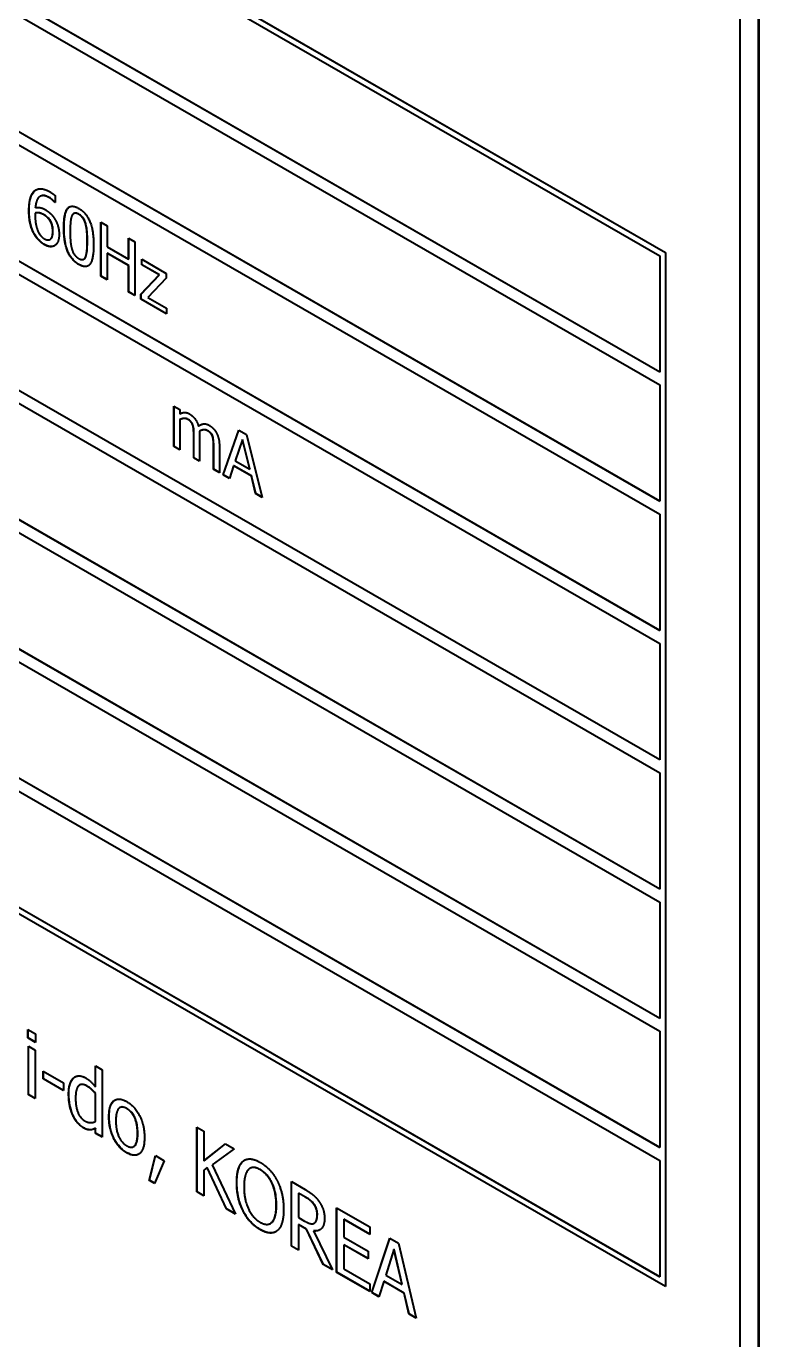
# Model space of a CAD drawing. Header units: millimetres. Extents: x 0 to 4205, y 0 to 2970.
# Drawn here: x 3819.51 to 3833.41, y 2325.42 to 2350.35 of the extents above; entities that cross this region are included whole.
import ezdxf

# ---------------------------------------------------------------- set-up
doc = ezdxf.new("R2010")
doc.units = ezdxf.units.MM
doc.header["$LTSCALE"] = 5
doc.layers.add('가시적인 것(ISO)', color=3, linetype='Continuous', lineweight=40)
doc.layers.add('가시적인 좁은 것(ISO)', color=3, linetype='Continuous', lineweight=35)

msp = doc.modelspace()

# ---------------------------------------------------------------- linework, layer by layer
at = {"layer": '가시적인 것(ISO)'}
for p, q in [((3799.1128, 2364.7848), (3831.6397, 2346.0538)), ((3799.1163, 2364.7868), (3831.6432, 2346.0558)), ((3799.2188, 2364.6011), (3831.5336, 2345.9922)), ((3831.5336, 2343.7849), (3799.2188, 2362.3937)), ((3799.2224, 2362.3957), (3831.5336, 2343.7889)), ((3799.2188, 2362.1484), (3831.5336, 2343.5396)), ((3831.5336, 2341.3322), (3799.2188, 2359.9411)), ((3799.2224, 2359.9431), (3831.5336, 2341.3363)), ((3799.2188, 2359.6958), (3831.5336, 2341.087)), ((3831.5336, 2338.8796), (3799.2188, 2357.4884)), ((3799.2224, 2357.4905), (3831.5336, 2338.8837)), ((3833.4075, 2316.4217), (3833.4075, 2357.299)), ((3833.411, 2357.3011), (3833.411, 2316.4237)), ((3799.2188, 2357.2432), (3831.5336, 2338.6343)), ((3833.0539, 2357.1281), (3833.0539, 2316.9997)), ((3831.5336, 2336.4269), (3799.2188, 2355.0358)), ((3799.2224, 2355.0378), (3831.5336, 2336.431)), ((3799.2188, 2354.7905), (3831.5336, 2336.1817)), ((3831.5336, 2333.9743), (3799.2188, 2352.5831)), ((3799.2224, 2352.5852), (3831.5336, 2333.9784)), ((3799.2188, 2352.3379), (3831.5336, 2333.729)), ((3831.5336, 2331.5217), (3799.2188, 2350.1305)), ((3799.2224, 2350.1325), (3831.5336, 2331.5257)), ((3799.2188, 2349.8852), (3831.5336, 2331.2764)), ((3831.5336, 2329.069), (3799.2188, 2347.6779)), ((3799.2224, 2347.6799), (3831.5336, 2329.0731)), ((3799.2188, 2347.4326), (3831.5336, 2328.8238)), ((3819.7724, 2347.1186), (3819.7689, 2347.1166)), ((3820.0546, 2347.1324), (3820.0546, 2347.0007)), ((3819.6835, 2346.8061), (3819.68, 2346.8041)), ((3820.0531, 2347.0057), (3820.0496, 2347.0036)), ((3820.0546, 2347.0007), (3820.0496, 2347.0036)), ((3820.0546, 2347.0048), (3820.0531, 2347.0057)), ((3819.9543, 2346.6709), (3819.9507, 2346.6688)), ((3820.4119, 2346.7922), (3820.4083, 2346.7901)), ((3820.9242, 2345.6048), (3820.9242, 2346.6267)), ((3820.9242, 2346.6267), (3821.0416, 2346.5591)), ((3820.9277, 2345.6068), (3820.9277, 2346.6247)), ((3821.0416, 2346.5591), (3821.0416, 2346.1582)), ((3821.4485, 2345.924), (3821.4485, 2346.3248)), ((3821.4485, 2346.3248), (3821.5659, 2346.2571)), ((3821.452, 2345.926), (3821.452, 2346.3227)), ((3819.9623, 2346.3018), (3819.9588, 2346.2998)), ((3821.0416, 2346.1582), (3821.4485, 2345.924)), ((3821.5659, 2346.2571), (3821.5659, 2345.2352)), ((3820.6016, 2345.9271), (3820.5981, 2345.925)), ((3821.0452, 2346.0394), (3821.0416, 2346.0373)), ((3821.4485, 2345.803), (3821.0416, 2346.0373)), ((3821.0416, 2346.0373), (3821.0416, 2345.5371)), ((3821.452, 2345.8051), (3821.0452, 2346.0394)), ((3821.452, 2345.926), (3821.4485, 2345.924)), ((3821.6992, 2345.8193), (3821.6992, 2345.9253)), ((3821.6992, 2345.9253), (3822.1655, 2345.6568)), ((3821.7027, 2345.8214), (3821.6992, 2345.8193)), ((3822.0315, 2345.6279), (3821.6992, 2345.8193)), ((3821.7027, 2345.8214), (3821.7027, 2345.9233)), ((3822.0351, 2345.63), (3821.7027, 2345.8214)), ((3831.5336, 2345.9922), (3831.5336, 2343.7849)), ((3831.6432, 2346.0558), (3831.6397, 2346.0538)), ((3831.6397, 2346.0538), (3831.6397, 2326.4327)), ((3831.6432, 2346.0558), (3831.6432, 2326.4347)), ((3820.9277, 2345.6068), (3820.9242, 2345.6048)), ((3821.0416, 2345.5371), (3820.9242, 2345.6048)), ((3821.0416, 2345.5412), (3820.9277, 2345.6068)), ((3821.452, 2345.8051), (3821.4485, 2345.803)), ((3821.4485, 2345.3028), (3821.4485, 2345.803)), ((3821.452, 2345.3049), (3821.452, 2345.8051)), ((3821.6848, 2345.2628), (3822.0315, 2345.6279)), ((3821.6884, 2345.2648), (3822.0351, 2345.63)), ((3822.1655, 2345.5649), (3821.8174, 2345.1989)), ((3822.0351, 2345.63), (3822.0315, 2345.6279)), ((3822.1655, 2345.6568), (3822.1655, 2345.5649)), ((3831.6397, 2326.4327), (3799.1128, 2345.1637)), ((3831.5336, 2326.6164), (3799.2188, 2345.2252)), ((3799.2224, 2345.2273), (3831.5336, 2326.6205)), ((3821.452, 2345.3049), (3821.4485, 2345.3028)), ((3821.5659, 2345.2352), (3821.4485, 2345.3028)), ((3821.5659, 2345.2393), (3821.452, 2345.3049)), ((3821.6884, 2345.2648), (3821.6848, 2345.2628)), ((3821.6848, 2345.1667), (3821.6848, 2345.2628)), ((3821.6884, 2345.1688), (3821.6848, 2345.1667)), ((3822.1719, 2344.8862), (3821.6848, 2345.1667)), ((3821.6884, 2345.1688), (3821.6884, 2345.2648)), ((3822.1719, 2344.8903), (3821.6884, 2345.1688)), ((3821.8174, 2345.1989), (3822.1719, 2344.9947)), ((3822.1719, 2344.9947), (3822.1719, 2344.8862)), ((3831.5336, 2343.5396), (3831.5336, 2341.3322)), ((3822.3102, 2342.3714), (3822.3102, 2343.1382)), ((3822.3102, 2343.1382), (3822.4219, 2343.0739)), ((3822.3137, 2342.3734), (3822.3137, 2343.1362)), ((3822.4219, 2343.0739), (3822.4219, 2342.9894)), ((3822.4254, 2342.8822), (3822.4219, 2342.8801)), ((3822.4219, 2342.8801), (3822.4219, 2342.307)), ((3822.6711, 2342.7796), (3822.6676, 2342.7776)), ((3822.6862, 2342.1548), (3822.6862, 2342.5987)), ((3822.6897, 2342.1569), (3822.6897, 2342.6008)), ((3822.78, 2342.7608), (3822.7765, 2342.7588)), ((3822.7993, 2342.6644), (3822.7958, 2342.6623)), ((3822.7979, 2342.5957), (3822.7979, 2342.0905)), ((3823.2442, 2341.8335), (3823.5421, 2342.6839)), ((3823.2477, 2341.8356), (3823.5445, 2342.6825)), ((3823.5421, 2342.6839), (3823.6868, 2342.6005)), ((3823.6868, 2342.6005), (3823.9848, 2341.407)), ((3822.3137, 2342.3734), (3822.3102, 2342.3714)), ((3822.4219, 2342.307), (3822.3102, 2342.3714)), ((3822.4219, 2342.3111), (3822.3137, 2342.3734)), ((3823.0472, 2342.563), (3823.0436, 2342.561)), ((3823.0622, 2341.9383), (3823.0622, 2342.3822)), ((3823.0658, 2341.9403), (3823.0658, 2342.3842)), ((3823.174, 2342.3791), (3823.174, 2341.8739)), ((3823.6116, 2342.5047), (3823.4755, 2342.1019)), ((3823.6152, 2342.5068), (3823.6116, 2342.5047)), ((3823.7484, 2341.9448), (3823.6116, 2342.5047)), ((3823.752, 2341.9468), (3823.6152, 2342.5068)), ((3822.6897, 2342.1569), (3822.6862, 2342.1548)), ((3822.7979, 2342.0905), (3822.6862, 2342.1548)), ((3822.7979, 2342.0946), (3822.6897, 2342.1569)), ((3823.4755, 2342.1019), (3823.7484, 2341.9448)), ((3823.0658, 2341.9403), (3823.0622, 2341.9383)), ((3823.174, 2341.8739), (3823.0622, 2341.9383)), ((3823.174, 2341.878), (3823.0658, 2341.9403)), ((3823.2477, 2341.8356), (3823.2442, 2341.8335)), ((3823.3631, 2341.765), (3823.2442, 2341.8335)), ((3823.3642, 2341.7685), (3823.2477, 2341.8356)), ((3823.4433, 2342.0046), (3823.3631, 2341.765)), ((3823.4468, 2342.0066), (3823.4433, 2342.0046)), ((3823.7807, 2341.8103), (3823.4433, 2342.0046)), ((3823.7842, 2341.8123), (3823.4468, 2342.0066)), ((3823.752, 2341.9468), (3823.7484, 2341.9448)), ((3823.7842, 2341.8123), (3823.7807, 2341.8103)), ((3823.8609, 2341.4784), (3823.7807, 2341.8103)), ((3823.8644, 2341.4804), (3823.7842, 2341.8123)), ((3823.8644, 2341.4804), (3823.8609, 2341.4784)), ((3823.9848, 2341.407), (3823.8609, 2341.4784)), ((3823.9836, 2341.4118), (3823.8644, 2341.4804)), ((3831.5336, 2341.087), (3831.5336, 2338.8796)), ((3831.5336, 2338.6343), (3831.5336, 2336.4269)), ((3831.5336, 2336.1817), (3831.5336, 2333.9743)), ((3831.5336, 2333.729), (3831.5336, 2331.5217)), ((3819.5402, 2331.1497), (3819.5402, 2331.3107)), ((3819.5402, 2331.3107), (3819.6846, 2331.2275)), ((3819.5437, 2331.1517), (3819.5402, 2331.1497)), ((3819.6846, 2331.0665), (3819.5402, 2331.1497)), ((3819.5437, 2331.1517), (3819.5437, 2331.3086)), ((3819.6846, 2331.0706), (3819.5437, 2331.1517)), ((3819.6846, 2331.2275), (3819.6846, 2331.0665)), ((3831.5336, 2331.2764), (3831.5336, 2329.069)), ((3819.5479, 2330.0719), (3819.5479, 2330.9922)), ((3819.5479, 2330.9922), (3819.6751, 2330.9189)), ((3819.5514, 2330.074), (3819.5514, 2330.9901)), ((3819.6751, 2330.9189), (3819.6751, 2329.9987)), ((3820.8192, 2330.2233), (3820.8192, 2330.6209)), ((3820.8192, 2330.6209), (3820.9464, 2330.5476)), ((3820.8227, 2330.2254), (3820.8227, 2330.6188)), ((3819.8307, 2330.3712), (3819.8307, 2330.5203)), ((3819.8307, 2330.5203), (3820.2123, 2330.3005)), ((3819.8342, 2330.3732), (3819.8307, 2330.3712)), ((3820.2123, 2330.1514), (3819.8307, 2330.3712)), ((3819.8342, 2330.3732), (3819.8342, 2330.5182)), ((3820.2123, 2330.1555), (3819.8342, 2330.3732)), ((3820.9464, 2330.5476), (3820.9464, 2329.2666)), ((3820.2123, 2330.3005), (3820.2123, 2330.1514)), ((3820.5245, 2330.2582), (3820.5209, 2330.2561)), ((3820.8227, 2330.2254), (3820.8192, 2330.2233)), ((3819.5514, 2330.074), (3819.5479, 2330.0719)), ((3819.6751, 2329.9987), (3819.5479, 2330.0719)), ((3819.6751, 2330.0028), (3819.5514, 2330.074)), ((3820.8227, 2330.0972), (3820.8192, 2330.0951)), ((3820.8192, 2329.5635), (3820.8192, 2330.0951)), ((3820.8227, 2329.5655), (3820.8227, 2330.0972)), ((3820.3938, 2329.6863), (3820.3903, 2329.6843)), ((3821.2867, 2329.8293), (3821.2831, 2329.8272)), ((3820.8227, 2329.5655), (3820.8192, 2329.5635)), ((3820.8227, 2329.4353), (3820.8192, 2329.4333)), ((3820.8192, 2329.3399), (3820.8192, 2329.4333)), ((3820.8227, 2329.3419), (3820.8227, 2329.4353)), ((3822.7454, 2328.2306), (3822.7454, 2329.457)), ((3822.7454, 2329.457), (3822.8795, 2329.3797)), ((3822.7489, 2328.2327), (3822.7489, 2329.4549)), ((3822.8795, 2329.3797), (3822.8795, 2328.8153)), ((3820.8227, 2329.3419), (3820.8192, 2329.3399)), ((3820.9464, 2329.2666), (3820.8192, 2329.3399)), ((3820.9464, 2329.2707), (3820.8227, 2329.3419)), ((3822.8795, 2328.8153), (3823.292, 2329.1422)), ((3822.883, 2328.8173), (3823.2926, 2329.1418)), ((3823.292, 2329.1422), (3823.4553, 2329.0481)), ((3821.5483, 2329.0894), (3821.5448, 2329.0874)), ((3821.8403, 2328.4468), (3821.9589, 2328.9181)), ((3821.8438, 2328.4488), (3821.9615, 2328.9166)), ((3821.9589, 2328.9181), (3822.1282, 2328.8206)), ((3823.4553, 2329.0481), (3823.0385, 2328.7406)), ((3822.1282, 2328.8206), (3821.9391, 2328.3898)), ((3822.883, 2328.8173), (3822.8795, 2328.8153)), ((3822.9388, 2328.6897), (3822.8795, 2328.6434)), ((3822.8795, 2328.6434), (3822.8795, 2328.1534)), ((3822.9423, 2328.6917), (3822.9388, 2328.6897)), ((3823.3058, 2327.9079), (3822.9388, 2328.6897)), ((3823.3093, 2327.91), (3822.9423, 2328.6917)), ((3823.0385, 2328.7406), (3823.4794, 2327.8079)), ((3823.6265, 2328.8135), (3823.6229, 2328.8115)), ((3823.7578, 2328.6769), (3823.7543, 2328.6749)), ((3831.5336, 2328.8238), (3831.5336, 2326.6164)), ((3821.8438, 2328.4488), (3821.8403, 2328.4468)), ((3821.9391, 2328.3898), (3821.8403, 2328.4468)), ((3821.9406, 2328.3931), (3821.8438, 2328.4488)), ((3824.5392, 2328.424), (3824.7988, 2328.2745)), ((3824.5392, 2327.1976), (3824.5392, 2328.424)), ((3824.5427, 2327.1997), (3824.5427, 2328.4219)), ((3822.7489, 2328.2327), (3822.7454, 2328.2306)), ((3822.8795, 2328.1534), (3822.7454, 2328.2306)), ((3822.8795, 2328.1575), (3822.7489, 2328.2327)), ((3824.6768, 2328.2077), (3824.6733, 2328.2056)), ((3824.8057, 2328.1294), (3824.6733, 2328.2056)), ((3824.6733, 2328.2056), (3824.6733, 2327.7445)), ((3824.8092, 2328.1314), (3824.6768, 2328.2077)), ((3823.3093, 2327.91), (3823.3058, 2327.9079)), ((3823.4794, 2327.8079), (3823.3058, 2327.9079)), ((3823.4768, 2327.8135), (3823.3093, 2327.91)), ((3825.3987, 2326.7027), (3825.3987, 2327.929)), ((3825.3987, 2327.929), (3826.0288, 2327.5662)), ((3825.4023, 2326.7047), (3825.4023, 2327.927)), ((3824.1449, 2327.6327), (3824.1413, 2327.6307)), ((3824.6733, 2327.7445), (3824.791, 2327.6767)), ((3824.975, 2327.6363), (3824.9715, 2327.6343)), ((3825.5364, 2327.7087), (3825.5328, 2327.7067)), ((3826.0288, 2327.4211), (3825.5328, 2327.7067)), ((3825.5328, 2327.7067), (3825.5328, 2327.3708)), ((3826.0288, 2327.4252), (3825.5364, 2327.7087)), ((3824.6768, 2327.6104), (3824.6733, 2327.6084)), ((3824.8263, 2327.5203), (3824.6733, 2327.6084)), ((3824.6733, 2327.6084), (3824.6733, 2327.1204)), ((3824.8298, 2327.5223), (3824.6768, 2327.6104)), ((3824.8298, 2327.5223), (3824.8263, 2327.5203)), ((3825.1452, 2326.8487), (3824.8263, 2327.5203)), ((3825.1487, 2326.8507), (3824.8298, 2327.5223)), ((3824.9639, 2327.4908), (3824.9604, 2327.4888)), ((3824.9604, 2327.4888), (3825.3188, 2326.7487)), ((3825.5328, 2327.3708), (3825.9952, 2327.1045)), ((3826.0288, 2327.5662), (3826.0288, 2327.4211)), ((3824.5427, 2327.1997), (3824.5392, 2327.1976)), ((3824.6733, 2327.1204), (3824.5392, 2327.1976)), ((3824.6733, 2327.1245), (3824.5427, 2327.1997)), ((3825.5364, 2327.2277), (3825.5328, 2327.2257)), ((3825.9952, 2326.9594), (3825.5328, 2327.2257)), ((3825.5328, 2327.2257), (3825.5328, 2326.7705)), ((3825.9952, 2326.9635), (3825.5364, 2327.2277)), ((3826.0666, 2326.3181), (3826.4061, 2327.3489)), ((3826.0701, 2326.3201), (3826.4085, 2327.3475)), ((3826.4852, 2327.1364), (3826.3305, 2326.6481)), ((3826.4061, 2327.3489), (3826.572, 2327.2534)), ((3826.4887, 2327.1384), (3826.4852, 2327.1364)), ((3826.6408, 2326.4694), (3826.4852, 2327.1364)), ((3826.6443, 2326.4715), (3826.4887, 2327.1384)), ((3826.572, 2327.2534), (3826.9115, 2325.8315)), ((3825.9952, 2327.1045), (3825.9952, 2326.9594)), ((3825.1487, 2326.8507), (3825.1452, 2326.8487)), ((3825.3188, 2326.7487), (3825.1452, 2326.8487)), ((3825.3161, 2326.7543), (3825.1487, 2326.8507)), ((3825.4023, 2326.7047), (3825.3987, 2326.7027)), ((3826.0288, 2326.3399), (3825.3987, 2326.7027)), ((3826.0288, 2326.3439), (3825.4023, 2326.7047)), ((3825.5328, 2326.7705), (3826.0288, 2326.4849)), ((3826.3305, 2326.6481), (3826.6408, 2326.4694)), ((3826.0288, 2326.4849), (3826.0288, 2326.3399)), ((3826.2935, 2326.5303), (3826.2024, 2326.2399)), ((3826.297, 2326.5323), (3826.2935, 2326.5303)), ((3826.6786, 2326.3085), (3826.2935, 2326.5303)), ((3826.6821, 2326.3105), (3826.297, 2326.5323)), ((3826.6443, 2326.4715), (3826.6408, 2326.4694)), ((3831.6432, 2326.4347), (3831.6397, 2326.4327)), ((3826.0701, 2326.3201), (3826.0666, 2326.3181)), ((3826.2024, 2326.2399), (3826.0666, 2326.3181)), ((3826.2035, 2326.2433), (3826.0701, 2326.3201)), ((3826.6821, 2326.3105), (3826.6786, 2326.3085)), ((3826.7697, 2325.9132), (3826.6786, 2326.3085)), ((3826.7732, 2325.9152), (3826.6821, 2326.3105)), ((3826.7732, 2325.9152), (3826.7697, 2325.9132)), ((3826.9115, 2325.8315), (3826.7697, 2325.9132)), ((3826.9104, 2325.8362), (3826.7732, 2325.9152))]:
    msp.add_line(p, q, dxfattribs=at)
for points, degree in [([(3819.5582, 2346.8402), (3819.5582, 2346.9736), (3819.6055, 2347.1608), (3819.6549, 2347.2119)], 2), ([(3819.6549, 2347.2119), (3819.7029, 2347.2621), (3819.8548, 2347.2616), (3819.9543, 2347.2042)], 2), ([(3819.6585, 2347.2139), (3819.6688, 2347.2247), (3819.6801, 2347.2338), (3819.6925, 2347.2411)], 3), ([(3819.9386, 2347.0949), (3819.8283, 2347.1584), (3819.6929, 2347.0641), (3819.68, 2346.9026)], 2), ([(3820.0496, 2347.0036), (3820.0331, 2347.0231), (3819.9729, 2347.0751), (3819.9386, 2347.0949)], 2), ([(3819.9543, 2347.2042), (3819.9837, 2347.1873), (3820.0353, 2347.151), (3820.0546, 2347.1324)], 2), ([(3819.6556, 2346.4065), (3819.6098, 2346.4884), (3819.5582, 2346.7044), (3819.5582, 2346.8402)], 2), ([(3819.68, 2346.9026), (3819.7223, 2346.9122), (3819.8111, 2346.8983), (3819.8641, 2346.8678)], 2), ([(3819.8376, 2346.7696), (3819.796, 2346.7935), (3819.718, 2346.8095), (3819.68, 2346.8041)], 2), ([(3819.8641, 2346.8678), (3819.9156, 2346.8381), (3819.993, 2346.7696), (3820.0353, 2346.7088)], 2), ([(3820.2208, 2346.52), (3820.2208, 2346.7966), (3820.359, 2346.9729), (3820.5037, 2346.8895)], 2), ([(3820.5037, 2346.8895), (3820.6491, 2346.8058), (3820.7859, 2346.462), (3820.7859, 2346.1953)], 2), ([(3819.68, 2346.8041), (3819.6793, 2346.7896), (3819.6778, 2346.7622), (3819.6778, 2346.7407)], 2), ([(3819.6778, 2346.7407), (3819.6778, 2346.6347), (3819.7137, 2346.4841), (3819.7409, 2346.4344)], 2), ([(3819.9507, 2346.6688), (3819.9271, 2346.704), (3819.8684, 2346.7519), (3819.8376, 2346.7696)], 2), ([(3820.0109, 2346.4561), (3820.0109, 2346.5191), (3819.9823, 2346.6209), (3819.9507, 2346.6688)], 2), ([(3820.0353, 2346.7088), (3820.084, 2346.6385), (3820.1312, 2346.4804), (3820.1312, 2346.3926)], 2), ([(3820.3719, 2346.7443), (3820.354, 2346.7025), (3820.3411, 2346.5509), (3820.3411, 2346.4507)], 2), ([(3820.5037, 2346.7761), (3820.4543, 2346.8045), (3820.3905, 2346.7874), (3820.3719, 2346.7443)], 2), ([(3820.6334, 2346.5954), (3820.6154, 2346.6579), (3820.5531, 2346.7476), (3820.5037, 2346.7761)], 2), ([(3820.6656, 2346.2646), (3820.6656, 2346.3698), (3820.6513, 2346.5329), (3820.6334, 2346.5954)], 2), ([(3819.8505, 2346.2015), (3819.791, 2346.2358), (3819.6929, 2346.3387), (3819.6556, 2346.4065)], 2), ([(3819.7409, 2346.4344), (3819.7659, 2346.3877), (3819.8204, 2346.3307), (3819.8512, 2346.3129)], 2), ([(3819.8512, 2346.3129), (3819.9228, 2346.2717), (3820.0109, 2346.3385), (3820.0109, 2346.4561)], 2), ([(3820.1312, 2346.3926), (3820.1312, 2346.314), (3820.0861, 2346.2066), (3820.0482, 2346.1838)], 2), ([(3820.5037, 2345.8254), (3820.3576, 2345.9095), (3820.2208, 2346.2508), (3820.2208, 2346.52)], 2), ([(3820.3411, 2346.4507), (3820.3411, 2346.343), (3820.3526, 2346.1923), (3820.3712, 2346.1253)], 2), ([(3820.0482, 2346.1838), (3820.0088, 2346.1592), (3819.9099, 2346.1673), (3819.8505, 2346.2015)], 2), ([(3820.3712, 2346.1253), (3820.3884, 2346.0624), (3820.4521, 2345.9685), (3820.5037, 2345.9388)], 2), ([(3820.7859, 2346.1953), (3820.7859, 2345.9204), (3820.6477, 2345.7425), (3820.5037, 2345.8254)], 2), ([(3820.6341, 2345.9714), (3820.6513, 2346.012), (3820.6656, 2346.1595), (3820.6656, 2346.2646)], 2), ([(3820.5037, 2345.9388), (3820.5524, 2345.9108), (3820.6162, 2345.9279), (3820.6341, 2345.9714)], 2), ([(3822.4219, 2342.9894), (3822.4656, 2343.0148), (3822.5515, 2343.0208), (3822.6031, 2342.9911)], 2), ([(3822.5745, 2342.885), (3822.5386, 2342.9056), (3822.4591, 2342.8992), (3822.4219, 2342.8801)], 2), ([(3822.6676, 2342.7776), (3822.6561, 2342.8115), (3822.6124, 2342.8632), (3822.5745, 2342.885)], 2), ([(3822.6031, 2342.9911), (3822.6618, 2342.9573), (3822.7528, 2342.8428), (3822.7765, 2342.7588)], 2), ([(3822.6862, 2342.5987), (3822.6862, 2342.6517), (3822.679, 2342.7461), (3822.6676, 2342.7776)], 2), ([(3822.7765, 2342.7588), (3822.8273, 2342.7949), (3822.9233, 2342.8067), (3822.9792, 2342.7745)], 2), ([(3822.78, 2342.7608), (3822.7872, 2342.7659), (3822.7947, 2342.7708), (3822.8024, 2342.7754)], 3), ([(3822.9505, 2342.6685), (3822.9161, 2342.6883), (3822.8373, 2342.6848), (3822.7958, 2342.6623)], 2), ([(3822.7958, 2342.6623), (3822.7965, 2342.6503), (3822.7979, 2342.6172), (3822.7979, 2342.5957)], 2), ([(3823.0436, 2342.561), (3823.0322, 2342.5949), (3822.9885, 2342.6466), (3822.9505, 2342.6685)], 2), ([(3822.9792, 2342.7745), (3823.0221, 2342.7498), (3823.0923, 2342.6787), (3823.1181, 2342.6291)], 2), ([(3823.1181, 2342.6291), (3823.1446, 2342.579), (3823.174, 2342.4578), (3823.174, 2342.3791)], 2), ([(3823.0622, 2342.3822), (3823.0622, 2342.4352), (3823.0551, 2342.5296), (3823.0436, 2342.561)], 2), ([(3820.312, 2330.0851), (3820.312, 2330.2063), (3820.3636, 2330.3535), (3820.4092, 2330.3939)], 2), ([(3820.4092, 2330.3939), (3820.4504, 2330.4297), (3820.5673, 2330.431), (3820.6318, 2330.3939)], 2), ([(3820.4127, 2330.3959), (3820.4195, 2330.4018), (3820.4267, 2330.407), (3820.4343, 2330.4116)], 3), ([(3820.6318, 2330.3939), (3820.6885, 2330.3612), (3820.7727, 2330.2819), (3820.8192, 2330.2233)], 2), ([(3820.6524, 2330.2399), (3820.5544, 2330.2963), (3820.4435, 2330.1813), (3820.4435, 2330.0123)], 2), ([(3820.8192, 2330.0951), (3820.7719, 2330.1502), (3820.6962, 2330.2146), (3820.6524, 2330.2399)], 2), ([(3820.3903, 2329.6843), (3820.3524, 2329.7667), (3820.312, 2329.9688), (3820.312, 2330.0851)], 2), ([(3820.4435, 2330.0123), (3820.4435, 2329.8493), (3820.5286, 2329.6284), (3820.6232, 2329.574)], 2), ([(3821.077, 2329.6515), (3821.077, 2329.8821), (3821.2627, 2330.0305), (3821.4148, 2329.9429)], 2), ([(3821.4148, 2329.9429), (3821.5678, 2329.8548), (3821.7517, 2329.4945), (3821.7517, 2329.2629)], 2), ([(3820.5931, 2329.4442), (3820.5312, 2329.4799), (3820.4264, 2329.6028), (3820.3903, 2329.6843)], 2), ([(3821.4148, 2328.971), (3821.2575, 2329.0616), (3821.077, 2329.4269), (3821.077, 2329.6515)], 2), ([(3821.4148, 2329.8098), (3821.316, 2329.8667), (3821.2085, 2329.7547), (3821.2085, 2329.5758)], 2), ([(3821.6202, 2329.3387), (3821.6202, 2329.5176), (3821.5137, 2329.7528), (3821.4148, 2329.8098)], 2), ([(3820.7169, 2329.4057), (3820.6902, 2329.4052), (3820.6318, 2329.4219), (3820.5931, 2329.4442)], 2), ([(3820.6232, 2329.574), (3820.673, 2329.5453), (3820.7745, 2329.5425), (3820.8192, 2329.5635)], 2), ([(3820.8192, 2329.4333), (3820.7891, 2329.4208), (3820.7461, 2329.4058), (3820.7169, 2329.4057)], 2), ([(3821.2085, 2329.5758), (3821.2085, 2329.4019), (3821.316, 2329.1611), (3821.4148, 2329.1042)], 2), ([(3821.4148, 2329.1042), (3821.5128, 2329.0478), (3821.6202, 2329.1618), (3821.6202, 2329.3387)], 2), ([(3821.7517, 2329.2629), (3821.7517, 2329.0304), (3821.5678, 2328.8829), (3821.4148, 2328.971)], 2), ([(3823.5018, 2328.4082), (3823.5018, 2328.5623), (3823.5645, 2328.7607), (3823.6229, 2328.8115)], 2), ([(3823.6229, 2328.8115), (3823.6814, 2328.8593), (3823.8456, 2328.8492), (3823.947, 2328.7908)], 2), ([(3823.6265, 2328.8135), (3823.6342, 2328.8198), (3823.6423, 2328.8255), (3823.6507, 2328.8305)], 3), ([(3823.7235, 2328.6512), (3823.684, 2328.6114), (3823.641, 2328.4473), (3823.641, 2328.328)], 2), ([(3823.9478, 2328.6492), (3823.8748, 2328.6913), (3823.7656, 2328.6925), (3823.7235, 2328.6512)], 2), ([(3823.947, 2328.7908), (3824.0501, 2328.7314), (3824.2152, 2328.549), (3824.2719, 2328.4378)], 2), ([(3824.1713, 2328.3933), (3824.1309, 2328.4802), (3824.0183, 2328.6086), (3823.9478, 2328.6492)], 2), ([(3823.6221, 2327.8669), (3823.5636, 2327.982), (3823.5018, 2328.2572), (3823.5018, 2328.4082)], 2), ([(3824.2538, 2327.9751), (3824.2538, 2328.0964), (3824.2109, 2328.3089), (3824.1713, 2328.3933)], 2), ([(3824.2719, 2328.4378), (3824.3295, 2328.3231), (3824.3931, 2328.048), (3824.3931, 2327.8949)], 2), ([(3823.641, 2328.328), (3823.641, 2328.0866), (3823.8077, 2327.7341), (3823.9478, 2327.6535)], 2), ([(3824.7988, 2328.2745), (3824.8856, 2328.2245), (3825.0025, 2328.1343), (3825.0549, 2328.0624)], 2), ([(3824.9664, 2327.9951), (3824.938, 2328.0343), (3824.8624, 2328.0967), (3824.8057, 2328.1294)], 2), ([(3823.947, 2327.5128), (3823.8447, 2327.5717), (3823.6814, 2327.7503), (3823.6221, 2327.8669)], 2), ([(3823.9478, 2327.6535), (3824.088, 2327.5728), (3824.2538, 2327.7336), (3824.2538, 2327.9751)], 2), ([(3824.3931, 2327.8949), (3824.3931, 2327.7459), (3824.3312, 2327.54), (3824.2719, 2327.4927)], 2), ([(3825.03, 2327.7955), (3825.03, 2327.8492), (3824.9991, 2327.9495), (3824.9664, 2327.9951)], 2), ([(3825.0549, 2328.0624), (3825.1074, 2327.9905), (3825.1692, 2327.8246), (3825.1692, 2327.7282)], 2), ([(3824.791, 2327.6767), (3824.8486, 2327.6435), (3824.9406, 2327.6154), (3824.9733, 2327.6354)], 2), ([(3825.1692, 2327.7282), (3825.1692, 2327.5941), (3825.0575, 2327.4766), (3824.9604, 2327.4888)], 2), ([(3824.9733, 2327.6354), (3825.0025, 2327.6523), (3825.03, 2327.7319), (3825.03, 2327.7955)], 2), ([(3824.975, 2327.6363), (3824.9756, 2327.6367), (3824.9762, 2327.637), (3824.9768, 2327.6374)], 3), ([(3824.2719, 2327.4927), (3824.21, 2327.4429), (3824.0458, 2327.4559), (3823.947, 2327.5128)], 2)]:
    msp.add_open_spline(points, degree=degree, dxfattribs=at)
for points, knots in [([(3819.5618, 2346.8423), (3819.5618, 2346.957), (3819.5747, 2347.0307), (3819.603, 2347.1337), (3819.6256, 2347.18), (3819.6585, 2347.2139)], [-0.090816667, -0.090816667, -0.090816667, -0.090816667, -0.047716532, -0.047716532, 0, 0, 0, 0]), ([(3819.9421, 2347.0969), (3819.9116, 2347.1145), (3819.8813, 2347.127), (3819.8252, 2347.1358), (3819.8008, 2347.1327), (3819.7769, 2347.1211), (3819.7746, 2347.1199), (3819.7724, 2347.1186)], [-0.102019349, -0.102019349, -0.102019349, -0.102019349, -0.084323123, -0.084323123, -0.067411015, -0.067411015, -0.065566135, -0.065566135, -0.065566135, -0.065566135]), ([(3820.0531, 2347.0057), (3820.037, 2347.0247), (3820.0146, 2347.0442), (3819.9855, 2347.0693), (3819.9638, 2347.0844), (3819.9421, 2347.0969)], [-0.025429793, -0.025429793, -0.025429793, -0.025429793, -0.018432533, -0.018432533, 0, 0, 0, 0]), ([(3819.6592, 2346.4085), (3819.6431, 2346.4372), (3819.6297, 2346.4669), (3819.604, 2346.5351), (3819.5942, 2346.5707), (3819.5677, 2346.6817), (3819.5618, 2346.7671), (3819.5618, 2346.8423)], [-0.08791927, -0.08791927, -0.08791927, -0.08791927, -0.07348254, -0.07348254, -0.0551393, -0.0551393, 0, 0, 0, 0]), ([(3819.8411, 2346.7717), (3819.8136, 2346.7875), (3819.7867, 2346.7982), (3819.7435, 2346.8071), (3819.7168, 2346.8109), (3819.6835, 2346.8061)], [-0.084341573, -0.084341573, -0.084341573, -0.084341573, -0.033207765, -0.033207765, 0, 0, 0, 0]), ([(3820.2243, 2346.522), (3820.2243, 2346.5918), (3820.2276, 2346.6636), (3820.2449, 2346.7753), (3820.2569, 2346.8236), (3820.2868, 2346.8796), (3820.3023, 2346.9021), (3820.3266, 2346.9167)], [-0.21916961, -0.21916961, -0.21916961, -0.21916961, -0.14378473, -0.14378473, -0.08617374, -0.08617374, -0.0565791, -0.0565791, -0.0565791, -0.0565791]), ([(3819.9543, 2346.6709), (3819.9465, 2346.6824), (3819.9382, 2346.6932), (3819.9203, 2346.7132), (3819.9109, 2346.7221), (3819.8815, 2346.7461), (3819.8613, 2346.7601), (3819.8411, 2346.7717)], [-0.033868588, -0.033868588, -0.033868588, -0.033868588, -0.025479803, -0.025479803, -0.017104733, -0.017104733, 0, 0, 0, 0]), ([(3820.0144, 2346.4582), (3820.0144, 2346.4813), (3820.013, 2346.5061), (3820.0048, 2346.5579), (3819.9986, 2346.5789), (3819.983, 2346.6217), (3819.9701, 2346.6468), (3819.9543, 2346.6709)], [-0.038207781, -0.038207781, -0.038207781, -0.038207781, -0.028132292, -0.028132292, -0.017318526, -0.017318526, 0, 0, 0, 0]), ([(3820.5072, 2346.7781), (3820.4963, 2346.7844), (3820.4852, 2346.7898), (3820.4647, 2346.7971), (3820.4552, 2346.7993), (3820.4372, 2346.8004), (3820.4248, 2346.7996), (3820.4119, 2346.7922)], [-0.070296819, -0.070296819, -0.070296819, -0.070296819, -0.052045902, -0.052045902, -0.03550401, -0.03550401, -0.019440911, -0.019440911, -0.019440911, -0.019440911]), ([(3820.6369, 2346.5975), (3820.6324, 2346.6132), (3820.627, 2346.6291), (3820.6144, 2346.659), (3820.6076, 2346.6729), (3820.5862, 2346.7092), (3820.5732, 2346.7244), (3820.5454, 2346.7532), (3820.5262, 2346.7672), (3820.5072, 2346.7781)], [-0.036843378, -0.036843378, -0.036843378, -0.036843378, -0.030810094, -0.030810094, -0.025347601, -0.025347601, -0.016099745, -0.016099745, 0, 0, 0, 0]), ([(3820.6691, 2346.2667), (3820.6691, 2346.3259), (3820.6674, 2346.3912), (3820.6596, 2346.4804), (3820.6538, 2346.5383), (3820.6369, 2346.5975)], [-0.12885654, -0.12885654, -0.12885654, -0.12885654, -0.0389667, -0.0389667, 0, 0, 0, 0]), ([(3819.854, 2346.2036), (3819.8333, 2346.2155), (3819.8127, 2346.2295), (3819.7732, 2346.2615), (3819.7546, 2346.279), (3819.7072, 2346.3312), (3819.6814, 2346.3681), (3819.6592, 2346.4085)], [-0.061655513, -0.061655513, -0.061655513, -0.061655513, -0.044201768, -0.044201768, -0.027707593, -0.027707593, 0, 0, 0, 0]), ([(3819.9623, 2346.3018), (3819.9642, 2346.3029), (3819.966, 2346.304), (3819.9767, 2346.3115), (3819.9897, 2346.3233), (3820.0109, 2346.3805), (3820.0144, 2346.4195), (3820.0144, 2346.4582)], [-0.058946438, -0.058946438, -0.058946438, -0.058946438, -0.05385048, -0.05385048, -0.02841386, -0.02841386, 0, 0, 0, 0]), ([(3820.5072, 2345.8274), (3820.4848, 2345.8403), (3820.4623, 2345.8556), (3820.4204, 2345.8903), (3820.4011, 2345.9091), (3820.357, 2345.9607), (3820.3348, 2345.9942), (3820.3016, 2346.059), (3820.2796, 2346.107), (3820.2332, 2346.2904), (3820.2243, 2346.4097), (3820.2243, 2346.522)], [-0.31842213, -0.31842213, -0.31842213, -0.31842213, -0.26242955, -0.26242955, -0.2112836, -0.2112836, -0.13875166, -0.13875166, -0.08245192, -0.08245192, 0, 0, 0, 0]), ([(3820.0457, 2346.1823), (3820.0343, 2346.1759), (3820.0221, 2346.1712), (3819.991, 2346.1642), (3819.9744, 2346.1642), (3819.9269, 2346.1687), (3819.8909, 2346.1823), (3819.854, 2346.2036)], [-0.052768542, -0.052768542, -0.052768542, -0.052768542, -0.043684182, -0.043684182, -0.031287688, -0.031287688, 0, 0, 0, 0]), ([(3820.6376, 2345.9734), (3820.651, 2346.0052), (3820.6581, 2346.048), (3820.6646, 2346.1151), (3820.6691, 2346.1694), (3820.6691, 2346.2667)], [-0.17540888, -0.17540888, -0.17540888, -0.17540888, -0.07141926, -0.07141926, 0, 0, 0, 0]), ([(3820.683, 2345.8008), (3820.6627, 2345.7896), (3820.6393, 2345.7854), (3820.5794, 2345.7919), (3820.5434, 2345.8066), (3820.5072, 2345.8274)], [-0.054787669, -0.054787669, -0.054787669, -0.054787669, -0.030639985, -0.030639985, 0, 0, 0, 0]), ([(3820.6016, 2345.9271), (3820.6029, 2345.9278), (3820.6042, 2345.9286), (3820.6197, 2345.9392), (3820.63, 2345.9551), (3820.6376, 2345.9734)], [-0.019476279, -0.019476279, -0.019476279, -0.019476279, -0.017884428, -0.017884428, 0, 0, 0, 0]), ([(3822.578, 2342.887), (3822.5655, 2342.8942), (3822.5532, 2342.899), (3822.5231, 2342.9059), (3822.5087, 2342.905), (3822.4745, 2342.9022), (3822.4488, 2342.8942), (3822.4254, 2342.8822)], [-0.037461017, -0.037461017, -0.037461017, -0.037461017, -0.033406469, -0.033406469, -0.027292327, -0.027292327, 0, 0, 0, 0]), ([(3822.6711, 2342.7796), (3822.6668, 2342.7924), (3822.6612, 2342.8049), (3822.6448, 2342.832), (3822.6357, 2342.8422), (3822.6143, 2342.8639), (3822.5962, 2342.8766), (3822.578, 2342.887)], [-0.026817419, -0.026817419, -0.026817419, -0.026817419, -0.021793379, -0.021793379, -0.015419966, -0.015419966, 0, 0, 0, 0]), ([(3822.6897, 2342.6008), (3822.6897, 2342.6397), (3822.6888, 2342.6938), (3822.6801, 2342.7487), (3822.6766, 2342.7646), (3822.6711, 2342.7796)], [-0.037446566, -0.037446566, -0.037446566, -0.037446566, -0.009843699, -0.009843699, 0, 0, 0, 0]), ([(3822.954, 2342.6705), (3822.942, 2342.6775), (3822.93, 2342.6821), (3822.9029, 2342.6887), (3822.8896, 2342.689), (3822.8508, 2342.6872), (3822.8234, 2342.6774), (3822.7993, 2342.6644)], [-0.044082433, -0.044082433, -0.044082433, -0.044082433, -0.037338308, -0.037338308, -0.02836051, -0.02836051, 0, 0, 0, 0]), ([(3823.0472, 2342.563), (3823.0428, 2342.5758), (3823.0372, 2342.5883), (3823.0209, 2342.6154), (3823.0117, 2342.6257), (3822.9903, 2342.6473), (3822.9722, 2342.66), (3822.954, 2342.6705)], [-0.026817419, -0.026817419, -0.026817419, -0.026817419, -0.021793379, -0.021793379, -0.015419966, -0.015419966, 0, 0, 0, 0]), ([(3823.0658, 2342.3842), (3823.0658, 2342.4232), (3823.0648, 2342.4772), (3823.0561, 2342.5321), (3823.0526, 2342.5481), (3823.0472, 2342.563)], [-0.037446566, -0.037446566, -0.037446566, -0.037446566, -0.009843699, -0.009843699, 0, 0, 0, 0]), ([(3820.3156, 2330.0871), (3820.3156, 2330.2003), (3820.3324, 2330.2565), (3820.3577, 2330.3287), (3820.3809, 2330.3677), (3820.4127, 2330.3959)], [-0.067169245, -0.067169245, -0.067169245, -0.067169245, -0.043480597, -0.043480597, 0, 0, 0, 0]), ([(3820.6559, 2330.2419), (3820.6407, 2330.2507), (3820.6254, 2330.2578), (3820.5965, 2330.2673), (3820.5831, 2330.2697), (3820.553, 2330.27), (3820.5379, 2330.2659), (3820.5245, 2330.2582)], [-0.162454487, -0.162454487, -0.162454487, -0.162454487, -0.138681885, -0.138681885, -0.116391425, -0.116391425, -0.086636627, -0.086636627, -0.086636627, -0.086636627]), ([(3820.8227, 2330.0972), (3820.7962, 2330.128), (3820.7665, 2330.1598), (3820.7223, 2330.1975), (3820.6953, 2330.2192), (3820.6559, 2330.2419)], [-0.096675547, -0.096675547, -0.096675547, -0.096675547, -0.033432071, -0.033432071, 0, 0, 0, 0]), ([(3820.3938, 2329.6863), (3820.363, 2329.7533), (3820.3459, 2329.819), (3820.3208, 2329.9446), (3820.3156, 2330.0187), (3820.3156, 2330.0871)], [-0.084215899, -0.084215899, -0.084215899, -0.084215899, -0.050187351, -0.050187351, 0, 0, 0, 0]), ([(3821.0806, 2329.6535), (3821.0806, 2329.7008), (3821.0835, 2329.747), (3821.0972, 2329.8264), (3821.107, 2329.861), (3821.1436, 2329.9363), (3821.1705, 2329.9586), (3821.192, 2329.9712)], [-0.130633279, -0.130633279, -0.130633279, -0.130633279, -0.112301904, -0.112301904, -0.09621194, -0.09621194, -0.071503758, -0.071503758, -0.071503758, -0.071503758]), ([(3820.5966, 2329.4462), (3820.5728, 2329.46), (3820.5493, 2329.477), (3820.504, 2329.518), (3820.4825, 2329.5416), (3820.4353, 2329.6041), (3820.4125, 2329.6441), (3820.3938, 2329.6863)], [-0.067961758, -0.067961758, -0.067961758, -0.067961758, -0.047714102, -0.047714102, -0.027994807, -0.027994807, 0, 0, 0, 0]), ([(3821.4183, 2328.9731), (3821.394, 2328.9871), (3821.3696, 2329.0035), (3821.3234, 2329.0406), (3821.3017, 2329.0607), (3821.2459, 2329.1214), (3821.2153, 2329.1644), (3821.1643, 2329.2559), (3821.1361, 2329.3165), (3821.0894, 2329.4838), (3821.0806, 2329.5723), (3821.0806, 2329.6535)], [-0.23140113, -0.23140113, -0.23140113, -0.23140113, -0.19684338, -0.19684338, -0.16464808, -0.16464808, -0.11028974, -0.11028974, -0.05962156, -0.05962156, 0, 0, 0, 0]), ([(3821.4183, 2329.8118), (3821.4023, 2329.821), (3821.3863, 2329.8285), (3821.3562, 2329.8382), (3821.3422, 2329.8406), (3821.3132, 2329.8403), (3821.2991, 2329.8364), (3821.2867, 2329.8293)], [-0.135449634, -0.135449634, -0.135449634, -0.135449634, -0.118759786, -0.118759786, -0.103264414, -0.103264414, -0.084731462, -0.084731462, -0.084731462, -0.084731462]), ([(3821.6238, 2329.3407), (3821.6238, 2329.3827), (3821.6216, 2329.4275), (3821.6105, 2329.5088), (3821.6027, 2329.5472), (3821.5769, 2329.6273), (3821.5616, 2329.6574), (3821.5334, 2329.7059), (3821.5154, 2329.7302), (3821.4706, 2329.7771), (3821.4446, 2329.7967), (3821.4183, 2329.8118)], [-0.085957, -0.085957, -0.085957, -0.085957, -0.069342651, -0.069342651, -0.055924971, -0.055924971, -0.041012876, -0.041012876, -0.022285047, -0.022285047, 0, 0, 0, 0]), ([(3820.7204, 2329.4078), (3820.6954, 2329.4072), (3820.6747, 2329.4127), (3820.6427, 2329.4219), (3820.6191, 2329.4333), (3820.5966, 2329.4462)], [-0.027913022, -0.027913022, -0.027913022, -0.027913022, -0.019065252, -0.019065252, 0, 0, 0, 0]), ([(3820.8227, 2329.4353), (3820.8057, 2329.4283), (3820.7886, 2329.4214), (3820.7556, 2329.4099), (3820.7382, 2329.4078), (3820.7204, 2329.4078)], [-0.035842539, -0.035842539, -0.035842539, -0.035842539, -0.016863408, -0.016863408, 0, 0, 0, 0]), ([(3821.5483, 2329.0894), (3821.5518, 2329.0914), (3821.5551, 2329.0936), (3821.5798, 2329.1127), (3821.5929, 2329.138), (3821.618, 2329.2102), (3821.6238, 2329.2736), (3821.6238, 2329.3407)], [-0.078555626, -0.078555626, -0.078555626, -0.078555626, -0.074774695, -0.074774695, -0.049262731, -0.049262731, 0, 0, 0, 0]), ([(3821.6415, 2328.9439), (3821.6142, 2328.9287), (3821.5831, 2328.9225), (3821.5067, 2328.9302), (3821.4628, 2328.9474), (3821.4183, 2328.9731)], [-0.070120664, -0.070120664, -0.070120664, -0.070120664, -0.03775459, -0.03775459, 0, 0, 0, 0]), ([(3823.5053, 2328.4103), (3823.5053, 2328.5524), (3823.5253, 2328.6309), (3823.5601, 2328.7323), (3823.5879, 2328.78), (3823.6265, 2328.8135)], [-0.093919815, -0.093919815, -0.093919815, -0.093919815, -0.052438158, -0.052438158, 0, 0, 0, 0]), ([(3823.9514, 2328.6513), (3823.9248, 2328.6666), (3823.8981, 2328.6789), (3823.8429, 2328.6947), (3823.8212, 2328.6949), (3823.788, 2328.6908), (3823.7722, 2328.6852), (3823.7578, 2328.6769)], [-0.059929333, -0.059929333, -0.059929333, -0.059929333, -0.046288092, -0.046288092, -0.030783472, -0.030783472, -0.013430923, -0.013430923, -0.013430923, -0.013430923]), ([(3824.1749, 2328.3954), (3824.1603, 2328.4268), (3824.1435, 2328.4573), (3824.1056, 2328.5141), (3824.0854, 2328.5395), (3824.0278, 2328.6001), (3823.99, 2328.629), (3823.9514, 2328.6513)], [-0.073703667, -0.073703667, -0.073703667, -0.073703667, -0.052843372, -0.052843372, -0.03273597, -0.03273597, 0, 0, 0, 0]), ([(3823.6256, 2327.8689), (3823.6055, 2327.9086), (3823.5885, 2327.949), (3823.5563, 2328.0398), (3823.5443, 2328.0857), (3823.5137, 2328.2218), (3823.5053, 2328.3193), (3823.5053, 2328.4103)], [-0.11007977, -0.11007977, -0.11007977, -0.11007977, -0.09066462, -0.09066462, -0.06674587, -0.06674587, 0, 0, 0, 0]), ([(3824.2574, 2327.9772), (3824.2574, 2328.0596), (3824.2499, 2328.1489), (3824.2158, 2328.2914), (3824.1988, 2328.3443), (3824.1749, 2328.3954)], [-0.09480519, -0.09480519, -0.09480519, -0.09480519, -0.034041002, -0.034041002, 0, 0, 0, 0]), ([(3824.9699, 2327.9971), (3824.95, 2328.0247), (3824.9275, 2328.0479), (3824.8861, 2328.0822), (3824.8576, 2328.1036), (3824.8092, 2328.1314)], [-0.096218379, -0.096218379, -0.096218379, -0.096218379, -0.041052198, -0.041052198, 0, 0, 0, 0]), ([(3823.9505, 2327.5149), (3823.9138, 2327.536), (3823.8771, 2327.5612), (3823.8078, 2327.6195), (3823.7758, 2327.6512), (3823.6989, 2327.742), (3823.6592, 2327.8029), (3823.6256, 2327.8689)], [-0.10467675, -0.10467675, -0.10467675, -0.10467675, -0.07363836, -0.07363836, -0.04454379, -0.04454379, 0, 0, 0, 0]), ([(3824.1449, 2327.6327), (3824.1491, 2327.6352), (3824.1532, 2327.6379), (3824.1938, 2327.6673), (3824.2138, 2327.7075), (3824.2496, 2327.8058), (3824.2574, 2327.892), (3824.2574, 2327.9772)], [-0.095521012, -0.095521012, -0.095521012, -0.095521012, -0.092255332, -0.092255332, -0.062528595, -0.062528595, 0, 0, 0, 0]), ([(3825.0335, 2327.7975), (3825.0335, 2327.8188), (3825.0317, 2327.8412), (3825.0235, 2327.884), (3825.0177, 2327.9056), (3824.9984, 2327.9526), (3824.9854, 2327.9755), (3824.9699, 2327.9971)], [-0.048707475, -0.048707475, -0.048707475, -0.048707475, -0.03103776, -0.03103776, -0.016086913, -0.016086913, 0, 0, 0, 0]), ([(3824.9768, 2327.6374), (3824.9865, 2327.6431), (3824.995, 2327.6506), (3825.0095, 2327.6698), (3825.0153, 2327.6812), (3825.0269, 2327.7149), (3825.0335, 2327.7464), (3825.0335, 2327.7975)], [-0.083668985, -0.083668985, -0.083668985, -0.083668985, -0.060871483, -0.060871483, -0.037497648, -0.037497648, 0, 0, 0, 0]), ([(3824.2469, 2327.4754), (3824.2344, 2327.4683), (3824.221, 2327.4626), (3824.1744, 2327.4491), (3824.1456, 2327.4501), (3824.0712, 2327.457), (3824.0116, 2327.4797), (3823.9505, 2327.5149)], [-0.075579544, -0.075579544, -0.075579544, -0.075579544, -0.068346731, -0.068346731, -0.05181732, -0.05181732, 0, 0, 0, 0]), ([(3825.0805, 2327.509), (3825.0797, 2327.5085), (3825.0789, 2327.5081), (3825.0451, 2327.4901), (3825.0065, 2327.4855), (3824.9639, 2327.4908)], [-0.039690882, -0.039690882, -0.039690882, -0.039690882, -0.038742082, -0.038742082, 0, 0, 0, 0])]:
    msp.add_open_spline(points, degree=3, knots=knots, dxfattribs=at)
at = {"layer": '가시적인 좁은 것(ISO)'}
for p, q in [((3819.6585, 2347.2139), (3819.6549, 2347.2119)), ((3819.9421, 2347.0969), (3819.9386, 2347.0949)), ((3819.5618, 2346.8423), (3819.5582, 2346.8402)), ((3819.8411, 2346.7717), (3819.8376, 2346.7696)), ((3820.5072, 2346.7781), (3820.5037, 2346.7761)), ((3820.6369, 2346.5975), (3820.6334, 2346.5954)), ((3819.6592, 2346.4085), (3819.6556, 2346.4065)), ((3820.0144, 2346.4582), (3820.0109, 2346.4561)), ((3820.2243, 2346.522), (3820.2208, 2346.52)), ((3819.854, 2346.2036), (3819.8505, 2346.2015)), ((3820.6691, 2346.2667), (3820.6656, 2346.2646)), ((3820.5072, 2345.8274), (3820.5037, 2345.8254)), ((3820.6376, 2345.9734), (3820.6341, 2345.9714)), ((3822.578, 2342.887), (3822.5745, 2342.885)), ((3822.6897, 2342.6008), (3822.6862, 2342.5987)), ((3822.954, 2342.6705), (3822.9505, 2342.6685)), ((3823.0658, 2342.3842), (3823.0622, 2342.3822)), ((3820.4127, 2330.3959), (3820.4092, 2330.3939)), ((3820.6559, 2330.2419), (3820.6524, 2330.2399)), ((3820.3156, 2330.0871), (3820.312, 2330.0851)), ((3821.0806, 2329.6535), (3821.077, 2329.6515)), ((3821.4183, 2329.8118), (3821.4148, 2329.8098)), ((3820.5966, 2329.4462), (3820.5931, 2329.4442)), ((3820.7204, 2329.4078), (3820.7169, 2329.4057)), ((3821.6238, 2329.3407), (3821.6202, 2329.3387)), ((3821.4183, 2328.9731), (3821.4148, 2328.971)), ((3823.9514, 2328.6513), (3823.9478, 2328.6492)), ((3823.5053, 2328.4103), (3823.5018, 2328.4082)), ((3824.1749, 2328.3954), (3824.1713, 2328.3933)), ((3824.8092, 2328.1314), (3824.8057, 2328.1294)), ((3823.6256, 2327.8689), (3823.6221, 2327.8669)), ((3824.2574, 2327.9772), (3824.2538, 2327.9751)), ((3824.9699, 2327.9971), (3824.9664, 2327.9951)), ((3824.9768, 2327.6374), (3824.9733, 2327.6354)), ((3825.0335, 2327.7975), (3825.03, 2327.7955)), ((3823.9505, 2327.5149), (3823.947, 2327.5128))]:
    msp.add_line(p, q, dxfattribs=at)

doc.saveas('drawing.dxf')
